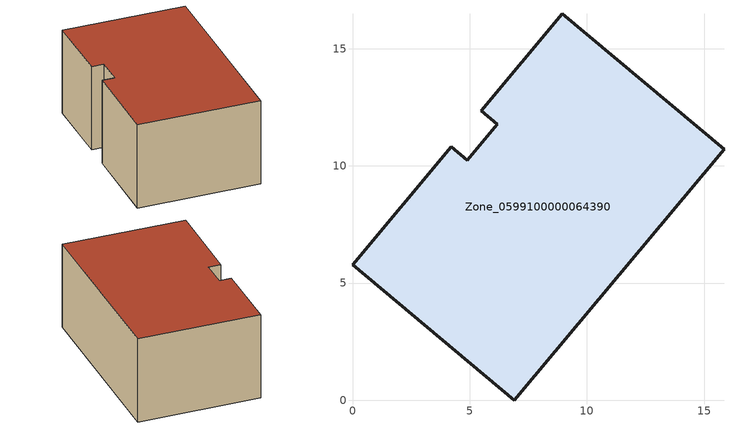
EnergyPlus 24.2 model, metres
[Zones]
Zone_0599100000064390
 floor ground (C_G): 15.85,10.71 6.9,0 0,5.79 4.21,10.82 4.9,10.24 6.18,11.77 5.49,12.35 8.95,16.49 z0
 wall outside (C_F): 6.9,0 15.85,10.71 8.95,16.49 5.49,12.35 6.18,11.77 4.9,10.24 4.21,10.82 0,5.79 6.9,0 z0:6.53
 roof outside (C_R): 0,5.79 6.9,0 15.85,10.71 8.95,16.49 5.49,12.35 6.18,11.77 4.9,10.24 4.21,10.82 z6.53
[BUILDING]
Pand.0599100000064390: North Axis=0; Terrain=City; Loads Convergence Tolerance Value=0.04; Temperature Convergence Tolerance Value=0.4; Solar Distribution=FullExterior; Maximum Number of Warmup Days=25; Minimum Number of Warmup Days=1
[Site:Location]
Rotterdam.The.Hague.AP_ZH_NLD Design_Conditions: Latitude=51.96; Longitude=4.45; Time Zone=1; Elevation=-4.5
[SITE:GROUNDTEMPERATURE:BUILDINGSURFACE]
18, 18, 18, 18, 18, 18, 18, 18, 18, 18, 18, 18
[MATERIAL] Thermal Absorptance=0.9; Solar Absorptance=0.7; Visible Absorptance=0.7
Name | Roughness | Thickness | Conductivity | Density | Specific Heat
G.D.1992-2005 | MediumSmooth | 0.15 | 0.06 | 540 | 1210
F.D.1992-2005 | Rough | 0.3 | 0.12 | 1920 | 840
R.D.1992-2005 | MediumRough | 0.2 | 0.08 | 1500 | 1000
[CONSTRUCTION]
C_G: G.D.1992-2005
C_F: F.D.1992-2005
C_R: R.D.1992-2005
[ZONE]
Zone_0599100000064390: Type=1; Multiplier=1; Ceiling Height=Autocalculate; Volume=Autocalculate; Floor Area=autocalculate; Part of Total Floor Area=Yes
[ZONEINFILTRATION:DESIGNFLOWRATE]
Infil_Zone_0599100000064390: Zone or ZoneList or Space or SpaceList=Zone_0599100000064390; Schedule=AlwaysOn; Design Flow Rate Calculation Method=Flow/Area; Flow Rate per Floor Area=0.0021; Constant Term Coefficient=1; Temperature Term Coefficient=0; Velocity Term Coefficient=0; Velocity Squared Term Coefficient=0
[HVACTEMPLATE:ZONE:IDEALLOADSAIRSYSTEM]
Zone_0599100000064390: Maximum Heating Supply Air Temperature=50; Minimum Cooling Supply Air Temperature=13; Maximum Heating Supply Air Humidity Ratio=0.0156; Minimum Cooling Supply Air Humidity Ratio=0.0077; Heating Limit=NoLimit; Cooling Limit=NoLimit; Dehumidification Control Type=ConstantSensibleHeatRatio; Cooling Sensible Heat Ratio=0.7; Dehumidification Setpoint=60; Humidification Control Type=None; Humidification Setpoint=30; Outdoor Air Method=None; Outdoor Air Flow Rate per Person=0.00944; Outdoor Air Flow Rate per Zone Floor Area=0; Outdoor Air Flow Rate per Zone=0; Demand Controlled Ventilation Type=None; Outdoor Air Economizer Type=NoEconomizer; Heat Recovery Type=None; Sensible Heat Recovery Effectiveness=0.7; Latent Heat Recovery Effectiveness=0.65
[ZONECONTROL:THERMOSTAT]
ThermostatControl_Zone_0599100000064390: Zone or ZoneList=Zone_0599100000064390; Control Type Schedule=DualSetpointControlType; Control 1=Thermostat_Zone_0599100000064390; Temperature Difference Between Cutout And Setpoint=0
[THERMOSTATSETPOINT:DUALSETPOINT]
Thermostat_Zone_0599100000064390: Heating Setpoint Temperature Schedule=HeatingSetpoint_Zone_0599100000064390; Cooling Setpoint Temperature Schedule=CoolingSetpoint_Zone_0599100000064390
[SCHEDULE:COMPACT]
HeatingSetpoint_Zone_0599100000064390: Through: 12/31, For: AllDays, Until: 24:00, 21
CoolingSetpoint_Zone_0599100000064390: Through: 12/31, For: AllDays, Until: 24:00, 24
DualSetpointControlType: Through: 12/31, For: AllDays, Until: 24:00, 4
AlwaysOn: Through: 12/31, For: AllDays, Until: 24:00, 1
